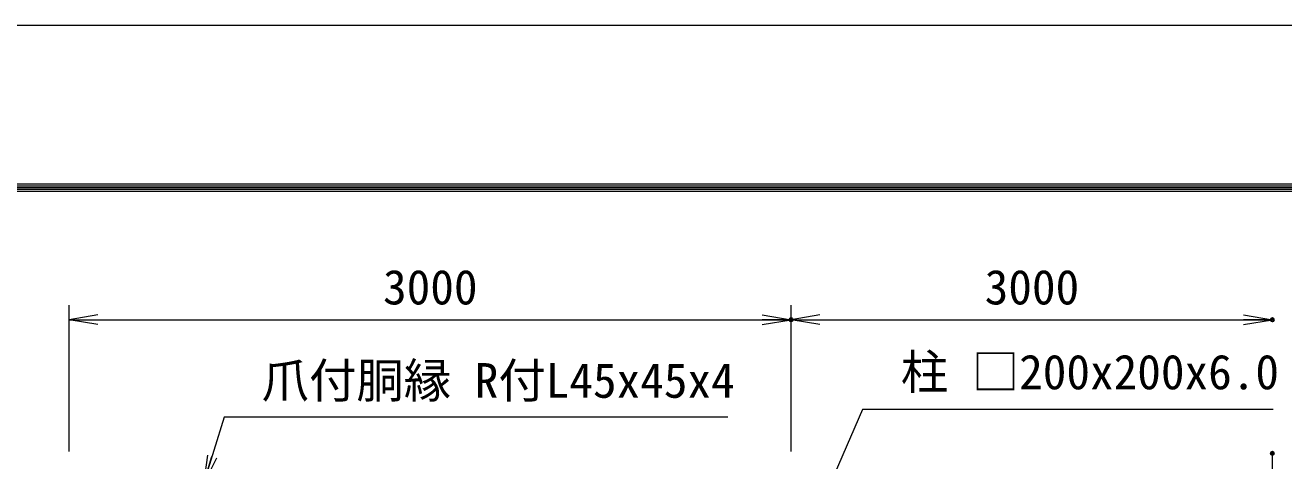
# Model space of a CAD drawing. Units: millimetres at full size; some dimension numbers follow another scale. Extents: x -12600 to 12600, y -8910 to 8910.
# Drawn here: x -9580 to -4350, y 7099 to 8910 of the extents above; entities that cross this region are included whole.
import ezdxf
from ezdxf.enums import TextEntityAlignment as Align

# ---------------------------------------------------------------- set-up
doc = ezdxf.new("R2010")
doc.units = ezdxf.units.MM
doc.header["$LTSCALE"] = 30
doc.header["$PDMODE"] = 32
doc.header["$PDSIZE"] = 15
for name, color, linetype, lineweight in [('0-0_D-STR-TXT', 7, 'Continuous', 13), ('0-1_D-STR-DIM', 7, 'Continuous', 13), ('0-6_0', 7, 'Continuous', 18), ('0-C_D-TTL', 7, 'Continuous', 18)]:
    doc.layers.add(name, color=color, linetype=linetype, lineweight=lineweight)
doc.layers.add('0-7_Defpoints', color=253, linetype='Continuous')
doc.styles.add('ＭＳ ゴシック', font='')
doc.styles.get('ＭＳ ゴシック').set_extended_font_data('MS Gothic')

# ---------------------------------------------------------------- blocks, each defined once
blk = doc.blocks.new('_Open')
at = {"layer": '0-6_0'}
blk.add_line((-30, 5), (0, 0), dxfattribs=at)
blk.add_lwpolyline([(-30, -5), (0, 0), (-30, 0)], dxfattribs=at)

msp = doc.modelspace()

# ---------------------------------------------------------------- linework, layer by layer
at = {"layer": '0-0_D-STR-TXT'}
for points in [[(-6659.25, 7279.59), (-8752.89, 7279.59), (-8838.13, 7003.42)], [(-4393.15, 7312.02), (-6099.98, 7312.02), (-6349.99, 6737.44)]]:
    msp.add_lwpolyline(points, dxfattribs=at)
at = {"layer": '0-1_D-STR-DIM'}
for p, q in [((-9397.14, 7137.35), (-9397.14, 7745.29)), ((-6397.14, 7137.35), (-6397.14, 7745.29)), ((-6397.14, 7137.35), (-6397.14, 7745.29)), ((-9397.14, 7685.29), (-6397.14, 7685.29)), ((-6397.14, 7685.29), (-4397.14, 7685.29)), ((-4397.14, 5293), (-4397.14, 7129.75))]:
    msp.add_line(p, q, dxfattribs=at)
at = {"layer": '0-7_Defpoints'}
for p in [(-6397.14, 7685.29), (-4397.14, 7685.29), (-4397.14, 7129.75)]:
    msp.add_point(p, dxfattribs=at)
at = {"layer": '0-C_D-TTL', "color": 2}
msp.add_lwpolyline([(-12600, 8910), (12600, 8910), (12600, -8910), (-12600, -8910)], close=True, dxfattribs=at)
at = {"layer": '0-C_D-TTL'}
for points in [[(-11790, 8250), (11790, 8250), (11790, -8250), (-11790, -8250)], [(-11782.5, 8242.5), (11782.5, 8242.5), (11782.5, -8242.5), (-11782.5, -8242.5)], [(-11775, 8235), (11775, 8235), (11775, -8235), (-11775, -8235)], [(-11767.5, 8227.5), (11767.5, 8227.5), (11767.5, -8227.5), (-11767.5, -8227.5)], [(-11760, 8220), (11760, 8220), (11760, -8220), (-11760, -8220)]]:
    msp.add_lwpolyline(points, close=True, dxfattribs=at)

# ---------------------------------------------------------------- block references
at = {"layer": '0-0_D-STR-TXT', "xscale": 4, "yscale": 4, "rotation": 252.84683}
msp.add_blockref('_Open', (-8838.72, 7001.51), dxfattribs=at)
at = {"layer": '0-1_D-STR-DIM', "xscale": 4, "yscale": 4, "rotation": 180}
for p in [(-9397.14, 7685.29), (-6397.14, 7685.29)]:
    msp.add_blockref('_Open', p, dxfattribs=at)
at = {"layer": '0-1_D-STR-DIM', "xscale": 4, "yscale": 4}
for p in [(-6397.14, 7685.29), (-4397.14, 7685.29)]:
    msp.add_blockref('_Open', p, dxfattribs=at)

# ---------------------------------------------------------------- texts
at = {"layer": '0-0_D-STR-TXT', "style": 'ＭＳ ゴシック'}
for s, p in [('柱 □200x200x6.0', (-5941.12, 7352.82)), ('爪付胴縁 R付L45x45x4', (-8597.07, 7317.34))]:
    msp.add_text(s, height=144.3, dxfattribs=at).set_placement(p, align=Align.BOTTOM_LEFT)
at = {"layer": '0-1_D-STR-DIM', "style": 'ＭＳ ゴシック'}
for p in [(-8092.58, 7705.54), (-5592.58, 7705.54)]:
    msp.add_text('3000', height=144.3, dxfattribs=at).set_placement(p, align=Align.BOTTOM_LEFT)

doc.saveas('drawing.dxf')
